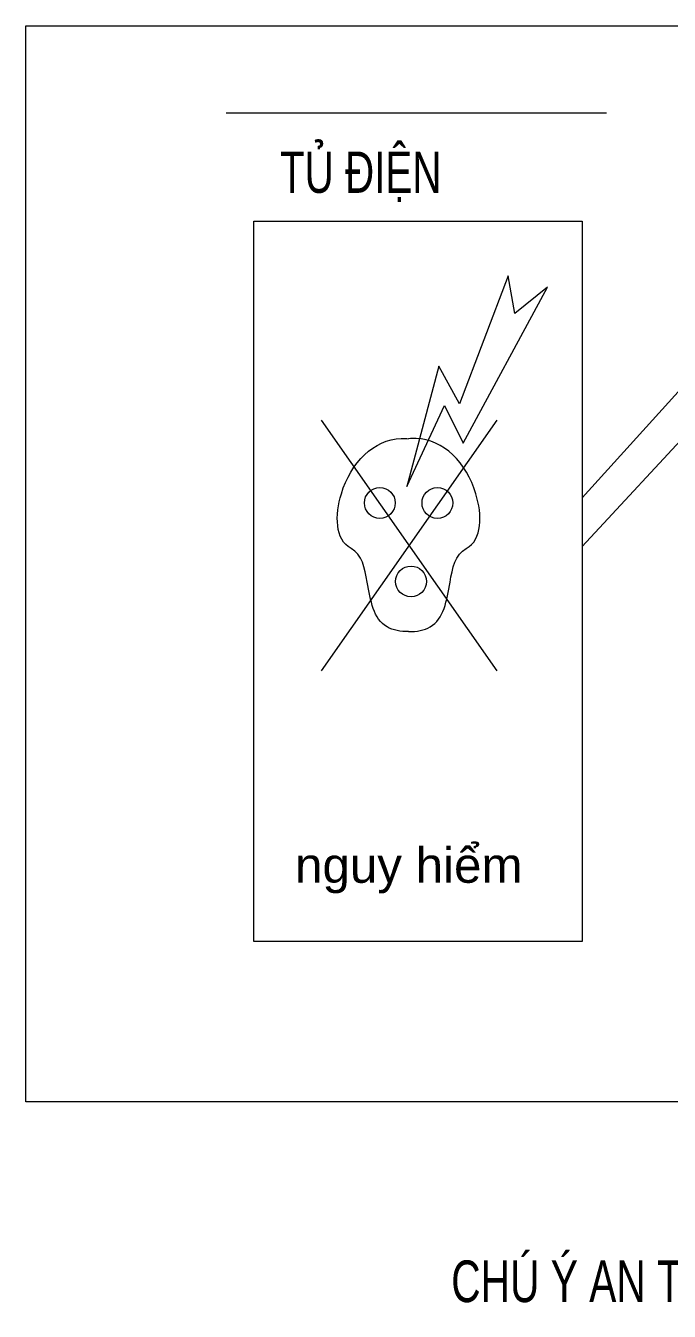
# Model space of a CAD drawing. Header units: millimetres. Extents: x -346728 to 1320345, y -537202 to -385966.
# Drawn here: x 673955 to 681261, y -503264 to -488670 of the extents above; entities that cross this region are included whole.
import ezdxf

# ---------------------------------------------------------------- set-up
doc = ezdxf.new("R2010")
doc.units = ezdxf.units.MM
doc.header["$LTSCALE"] = 100
doc.layers.add('TEXT2', color=8, linetype='Continuous')
doc.layers.add('THAY', color=155, linetype='Continuous', lineweight=20)
doc.styles.add('1', font='Arial_1.ttf')
doc.styles.add('HAI', font='VHARIAL.TTF', dxfattribs={"width": 0.7, "height": 500})

msp = doc.modelspace()

# ---------------------------------------------------------------- linework, layer by layer
at = {"layer": 'THAY', "color": 3}
for p, q in [((673955.1, -488670.5, -881.1), (691148.5, -488670.5, -881.1)), ((673955.1, -500887.7, -881.1), (673955.1, -488670.5, -881.1)), ((676543.6, -490889.8, -881.1), (680272.3, -490889.8, -881.1)), ((676543.6, -499066.8, -881.1), (676543.6, -490889.8, -881.1)), ((680272.3, -490889.8, -881.1), (680272.3, -499066.8, -881.1)), ((679432.2, -491510.9, -881.1), (678880.5, -492961.7, -881.1)), ((679509.7, -491939.2, -881.1), (679432.2, -491510.9, -881.1)), ((678923.1, -493409.3, -881.1), (679880.3, -491638.8, -881.1)), ((679880.3, -491638.8, -881.1), (679509.7, -491939.2, -881.1)), ((678645.8, -492535.5, -881.1), (678283, -493899.4, -881.1)), ((678880.5, -492961.7, -881.1), (678645.8, -492535.5, -881.1)), ((680272.3, -494028.9, -881.1), (681433.4, -492747.1, -881.1)), ((678283, -493899.4, -881.1), (678709.8, -492983, -881.1)), ((678709.8, -492983, -881.1), (678923.1, -493409.3, -881.1)), ((680272.3, -494583, -881.1), (681710.3, -493030, -881.1)), ((680272.3, -499066.8, -881.1), (676543.6, -499066.8, -881.1)), ((691148.5, -500887.7, -881.1), (673955.1, -500887.7, -881.1))]:
    msp.add_line(p, q, dxfattribs=at)
at = {"layer": 'THAY'}
msp.add_line((676231.7, -489658.5, -881.1), (680547.2, -489658.5, -881.1), dxfattribs=at)
at = {"layer": 'THAY', "color": 4}
for p, q in [((679309.2, -495994.3, -881.1), (677314.4, -493149.6, -881.1)), ((677314.4, -495994.3, -881.1), (679309.2, -493149.6, -881.1))]:
    msp.add_line(p, q, dxfattribs=at)
at = {"layer": 'THAY', "color": 3}
for centre in [(677975.1, -494088.5, -881.1), (678629.3, -494088.5, -881.1), (678329.2, -494979.1, -881.1)]:
    msp.add_circle(centre, 175.1, dxfattribs=at)
for points in [[(678302.2, -495545.9), (678213.4, -495550.6), (677917.6, -495496.7), (677843.1, -495035), (677774, -494671.2), (677649.1, -494604.8), (677463.2, -494505.9), (677468.8, -493811.8), (677929.2, -493340.4), (678273.8, -493357), (678302.2, -493360.3)], [(678302.2, -495545.9), (678391, -495550.6), (678686.8, -495496.7), (678761.3, -495035), (678830.4, -494671.2), (678955.3, -494604.8), (679141.2, -494505.9), (679135.6, -493811.8), (678675.2, -493340.4), (678330.6, -493357), (678302.2, -493360.3)]]:
    msp.add_open_spline(points, degree=3, knots=[830.6265832, 830.6265832, 830.6265832, 830.6265832, 876.0633877, 980.716022, 1060.7499996, 1060.7499996, 1060.7499996, 1179.8464063, 1354.010091, 1369.5224332, 1369.5224332, 1369.5224332, 1369.5224332], dxfattribs=at)

# ---------------------------------------------------------------- texts
at = {"layer": 'TEXT2', "color": 170, "style": 'HAI', "width": 0.7}
for s, height, p in [('tñ ®iÖn', 468.89, (676841.3, -490567.8, -881.1)), ('chó ý an toµn khi sö dông ®iÖn', 472.636, (678786, -503159.8, -881.1))]:
    msp.add_text(s, height=height, dxfattribs=at).set_placement(p)
at = {"layer": 'THAY', "color": 23, "style": '1'}
msp.add_text('nguy hiểm', height=400.67, dxfattribs=at).set_placement((677012.9, -498399.7, -881.1))

doc.saveas('drawing.dxf')
